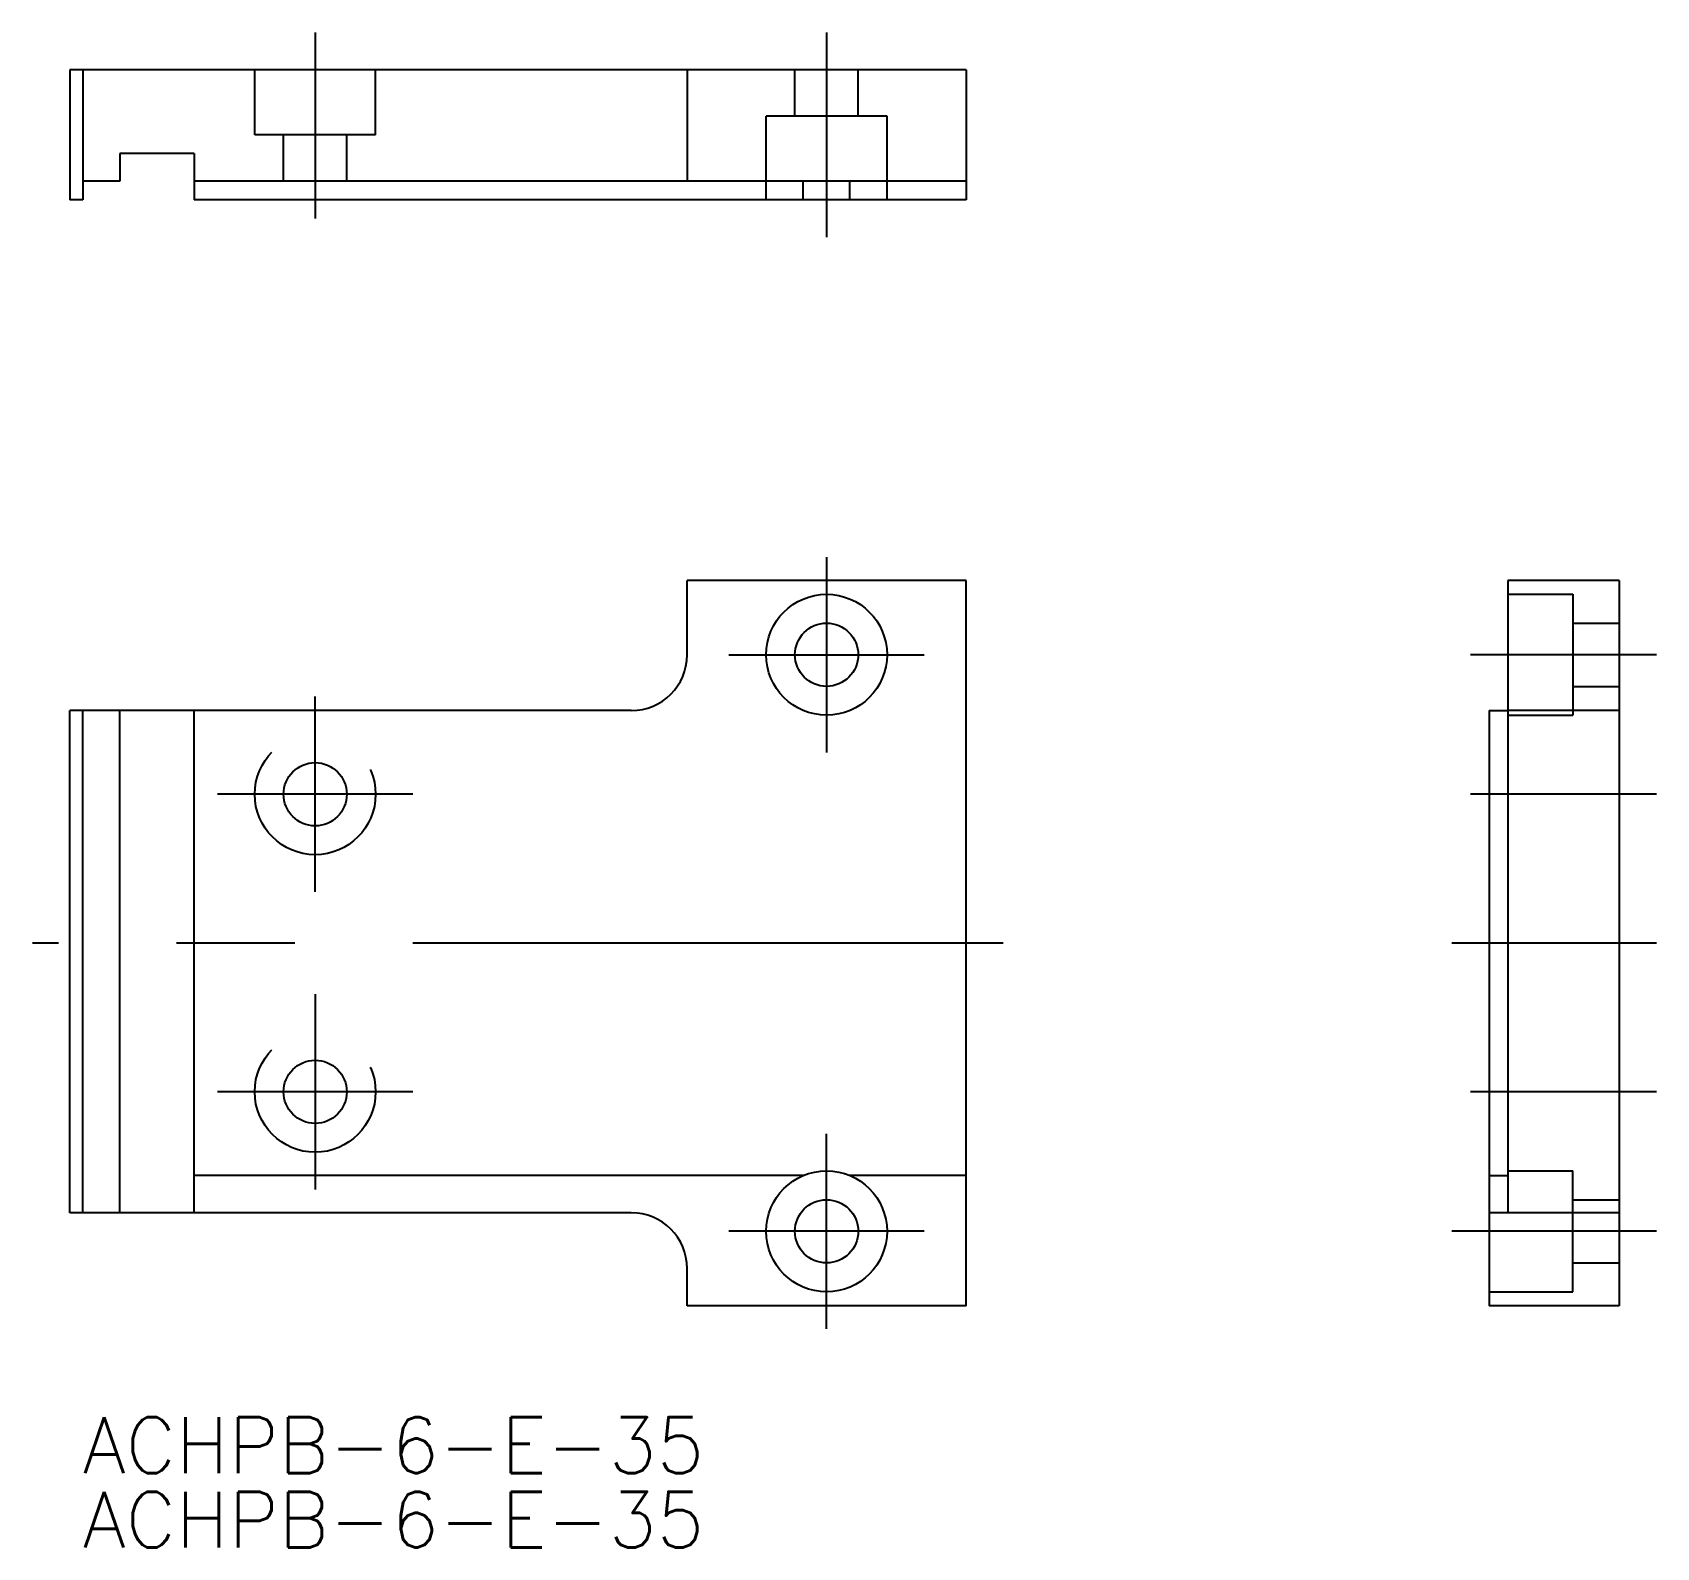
# Model space of a CAD drawing. Extents: x -2 to 85.3, y -32.5 to 49.
import ezdxf

# ---------------------------------------------------------------- set-up
doc = ezdxf.new("R2010")
doc.units = 0
doc.linetypes.add('CENTER', pattern=[50.8, 31.75, -6.35, 6.35, -6.35])
doc.linetypes.add('DASHED', pattern=[19.05, 12.7, -6.35])
doc.layers.get('0').update_dxf_attribs({"linetype": 'CONTINUOUS'})
doc.layers.add('CENTER', color=1, linetype='CENTER')
doc.styles.get("Standard").update_dxf_attribs({"font": 'txt.shx', "height": 3, "bigfont": 'bigfont.shx'})

# ---------------------------------------------------------------- blocks, each defined once
blk = doc.blocks.new('*U2')
at = {"color": 7, "linetype": 'CONTINUOUS'}
blk.add_text('ACHPB-6-E-35', height=3, dxfattribs=at).set_placement((0.7, -28.5))
blk = doc.blocks.new('*U3')
at = {"color": 7, "linetype": 'CONTINUOUS'}
blk.add_text('ACHPB-6-E-35', height=3, dxfattribs=at).set_placement((0.7, -32.5))

msp = doc.modelspace()

# ---------------------------------------------------------------- linework, layer by layer
at = {"color": 7, "linetype": 'CONTINUOUS'}
for p, q in [((48.2, 46.957), (0, 46.957)), ((0, 46.957), (0, 39.957)), ((0.7, 46.957), (0.7, 39.957)), ((33.2, 46.957), (33.2, 40.957)), ((48.2, 46.957), (48.2, 39.957)), ((6.7, 42.457), (2.7, 42.457)), ((2.7, 42.457), (2.7, 40.957)), ((6.7, 42.457), (6.7, 39.957)), ((2.7, 40.957), (0.7, 40.957)), ((48.2, 40.957), (6.7, 40.957)), ((39.45, 39.957), (39.45, 40.957)), ((41.95, 39.957), (41.95, 40.957)), ((0.7, 39.957), (0, 39.957)), ((48.2, 39.957), (6.7, 39.957)), ((48.2, 19.5), (33.2, 19.5)), ((33.2, 15.5), (33.2, 19.5)), ((48.2, -19.5), (48.2, 19.5)), ((77.328, 19.5), (77.328, -12.5)), ((83.328, 19.5), (77.328, 19.5)), ((83.328, 19.5), (83.328, -19.5)), ((0, -14.5), (0, 12.5)), ((30.2, 12.5), (0, 12.5)), ((0.7, -14.5), (0.7, 12.5)), ((2.7, -14.5), (2.7, 12.5)), ((6.7, -14.5), (6.7, 12.5)), ((76.328, 12.5), (76.328, -19.5)), ((76.328, 12.5), (77.328, 12.5)), ((39.45, -12.5), (6.7, -12.5)), ((48.2, -12.5), (41.95, -12.5)), ((76.328, -12.5), (77.328, -12.5)), ((30.2, -14.5), (0, -14.5)), ((33.2, -19.5), (33.2, -17.5)), ((48.2, -19.5), (33.2, -19.5)), ((83.328, -19.5), (76.328, -19.5))]:
    msp.add_line(p, q, dxfattribs=at)
at = {"color": 3, "linetype": 'DASHED'}
for p, q in [((9.95, 43.457), (9.95, 46.957)), ((16.45, 43.457), (16.45, 46.957)), ((39, 44.457), (39, 46.957)), ((42.4, 44.457), (42.4, 46.957)), ((43.95, 44.457), (37.45, 44.457)), ((37.45, 39.957), (37.45, 44.457)), ((43.95, 39.957), (43.95, 44.457)), ((16.45, 43.457), (9.95, 43.457)), ((11.5, 40.957), (11.5, 43.457)), ((14.9, 40.957), (14.9, 43.457)), ((77.328, 18.75), (80.828, 18.75)), ((80.828, 18.75), (80.828, 12.25)), ((80.828, 17.2), (83.328, 17.2)), ((80.828, 13.8), (83.328, 13.8)), ((83.328, 12.5), (77.328, 12.5)), ((77.328, 12.25), (80.828, 12.25)), ((77.328, -12.25), (80.828, -12.25)), ((77.328, -12.5), (77.328, -14.5)), ((80.828, -18.75), (80.828, -12.25)), ((80.828, -13.8), (83.328, -13.8)), ((83.328, -14.5), (76.328, -14.5)), ((80.828, -17.2), (83.328, -17.2)), ((76.328, -18.75), (80.828, -18.75))]:
    msp.add_line(p, q, dxfattribs=at)
at = {"color": 7, "linetype": 'CONTINUOUS'}
for centre, radius in [((40.7, 15.5), 3.25), ((40.7, 15.5), 1.7), ((13.2, 8), 1.7), ((13.2, -8), 1.7), ((40.7, -15.5), 3.25), ((40.7, -15.5), 1.7)]:
    msp.add_circle(centre, radius, dxfattribs=at)
at = {"color": 3, "linetype": 'DASHED'}
for centre in [(13.2, 8), (13.2, -8)]:
    msp.add_circle(centre, 3.25, dxfattribs=at)
at = {"color": 7, "linetype": 'CONTINUOUS'}
for centre, start, end in [((30.2, 15.5), 270, 0), ((30.2, -17.5), 0, 90)]:
    msp.add_arc(centre, 3, start, end, dxfattribs=at)
at = {"layer": 'CENTER', "color": 1, "linetype": 'CENTER'}
for p, q in [((13.2, 48.957), (13.2, 38.957)), ((40.7, 48.957), (40.7, 37.957)), ((40.7, 20.75), (40.7, 10.25)), ((35.45, 15.5), (45.95, 15.5)), ((85.328, 15.5), (75.328, 15.5)), ((13.2, 2.75), (13.2, 13.25)), ((18.45, 8), (7.95, 8)), ((85.328, 8), (75.328, 8)), ((50.2, 0), (-2, 0)), ((85.328, 0), (74.328, 0)), ((13.2, -2.75), (13.2, -13.25)), ((18.45, -8), (7.95, -8)), ((85.328, -8), (75.328, -8)), ((40.7, -20.75), (40.7, -10.25)), ((45.95, -15.5), (35.45, -15.5)), ((85.328, -15.5), (74.328, -15.5))]:
    msp.add_line(p, q, dxfattribs=at)

# ---------------------------------------------------------------- block references
at = {"color": 7, "linetype": 'CONTINUOUS'}
for name in ['*U2', '*U3']:
    msp.add_blockref(name, (0, 0), dxfattribs=at)

doc.saveas('drawing.dxf')
